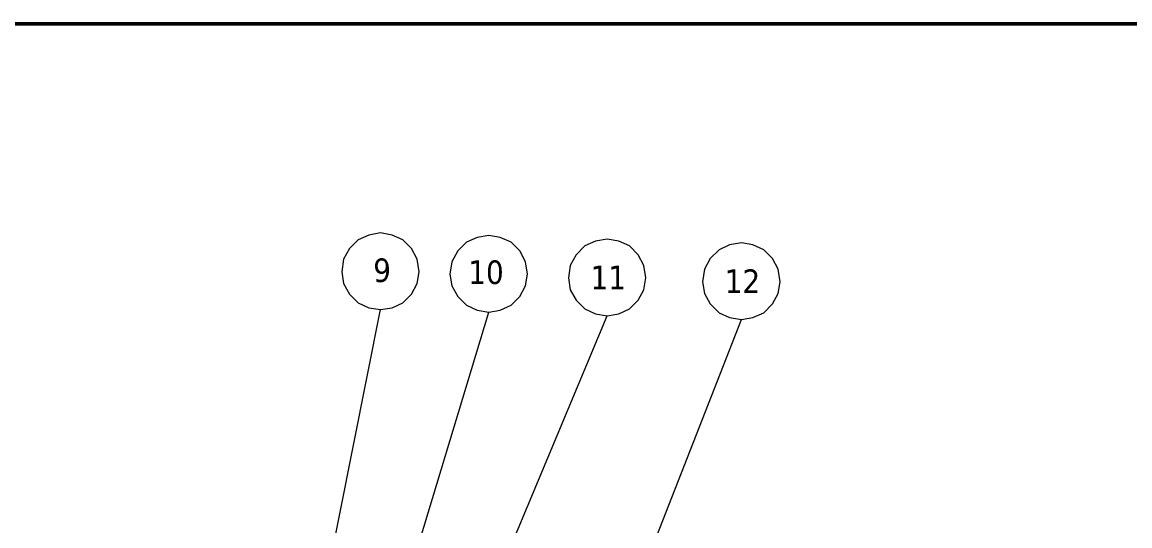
# Model space of a CAD drawing. Header units: millimetres. Extents: x 104833 to 218395, y -330386 to -125668.
# Drawn here: x 107938 to 109701, y -126625 to -125823 of the extents above; entities that cross this region are included whole.
import ezdxf

# ---------------------------------------------------------------- set-up
doc = ezdxf.new("R2010")
doc.units = ezdxf.units.MM
doc.header["$LTSCALE"] = 13
doc.layers.add('1', color=4, linetype='Continuous')
doc.layers.add('铁心', color=3, linetype='Continuous', lineweight=0)
doc.styles.add('Tahoma$001', font='tahoma.ttf', dxfattribs={"height": 2.159784})

msp = doc.modelspace()

# ---------------------------------------------------------------- linework, layer by layer
at = {"layer": '1', "color": 0, "lineweight": 40, "const_width": 5.53}
msp.add_lwpolyline([(105243.44, -130183.15), (111305.72, -130183.15), (111305.72, -125825.89), (105243.44, -125825.89), (105243.44, -130183.15)], dxfattribs=at)
at = {"layer": '铁心'}
for points in [[(108570.15, -126220.4), (108566.84, -126200.52), (108557.8, -126183.35), (108543.95, -126169.5), (108526.78, -126161.97), (108508.41, -126158.66), (108489.74, -126161.97), (108472.87, -126169.5), (108459.01, -126183.35), (108449.68, -126200.52), (108446.67, -126220.4), (108449.68, -126239.07), (108459.01, -126255.94), (108472.87, -126269.8), (108489.74, -126277.63), (108508.41, -126280.64), (108526.78, -126277.63), (108543.95, -126269.8), (108557.8, -126255.94), (108566.84, -126239.07)], [(108742.47, -126224.31), (108739.16, -126204.44), (108730.12, -126187.27), (108716.27, -126173.41), (108699.1, -126165.88), (108680.72, -126162.57), (108662.05, -126165.88), (108645.18, -126173.41), (108631.33, -126187.27), (108621.99, -126204.44), (108618.98, -126224.31), (108621.99, -126242.99), (108631.33, -126259.85), (108645.18, -126273.71), (108662.05, -126281.54), (108680.72, -126284.55), (108699.1, -126281.54), (108716.27, -126273.71), (108730.12, -126259.85), (108739.16, -126242.99)], [(108930.89, -126230.32), (108927.57, -126210.44), (108918.54, -126193.28), (108904.68, -126179.42), (108887.52, -126171.89), (108869.14, -126168.58), (108850.47, -126171.89), (108833.6, -126179.42), (108819.75, -126193.28), (108810.41, -126210.44), (108807.4, -126230.32), (108810.41, -126249), (108819.75, -126265.86), (108833.6, -126279.72), (108850.47, -126287.55), (108869.14, -126290.56), (108887.52, -126287.55), (108904.68, -126279.72), (108918.54, -126265.86), (108927.57, -126249)], [(109144.44, -126236.23), (109141.13, -126216.35), (109132.09, -126199.18), (109118.24, -126185.32), (109101.07, -126177.8), (109082.7, -126174.48), (109064.02, -126177.8), (109047.16, -126185.32), (109033.3, -126199.18), (109023.97, -126216.35), (109020.95, -126236.23), (109023.97, -126254.9), (109033.3, -126271.77), (109047.16, -126285.62), (109064.02, -126293.45), (109082.7, -126296.46), (109101.07, -126293.45), (109118.24, -126285.62), (109132.09, -126271.77), (109141.13, -126254.9)]]:
    msp.add_lwpolyline(points, close=True, dxfattribs=at)
for points in [[(108357.19, -127040.31), (108508.41, -126280.64), (108508.41, -126280.64)], [(108432.48, -127106.28), (108680.72, -126284.55), (108680.72, -126284.55)], [(108491.46, -127194.59), (108869.14, -126290.56), (108869.14, -126290.56)], [(108660.56, -127375.5), (109082.7, -126296.46), (109082.7, -126296.46)]]:
    msp.add_lwpolyline(points, dxfattribs=at)

# ---------------------------------------------------------------- texts
at = {"layer": '铁心', "style": 'Tahoma$001'}
for s, height, p in [('9', 37.59, (108496.89, -126236.84)), ('10', 37.589, (108648.12, -126239.94)), ('11', 37.589, (108842.66, -126248.33)), ('12', 37.589, (109056.22, -126254.23))]:
    msp.add_text(s, height=height, dxfattribs=at).set_placement(p)

doc.saveas('drawing.dxf')
